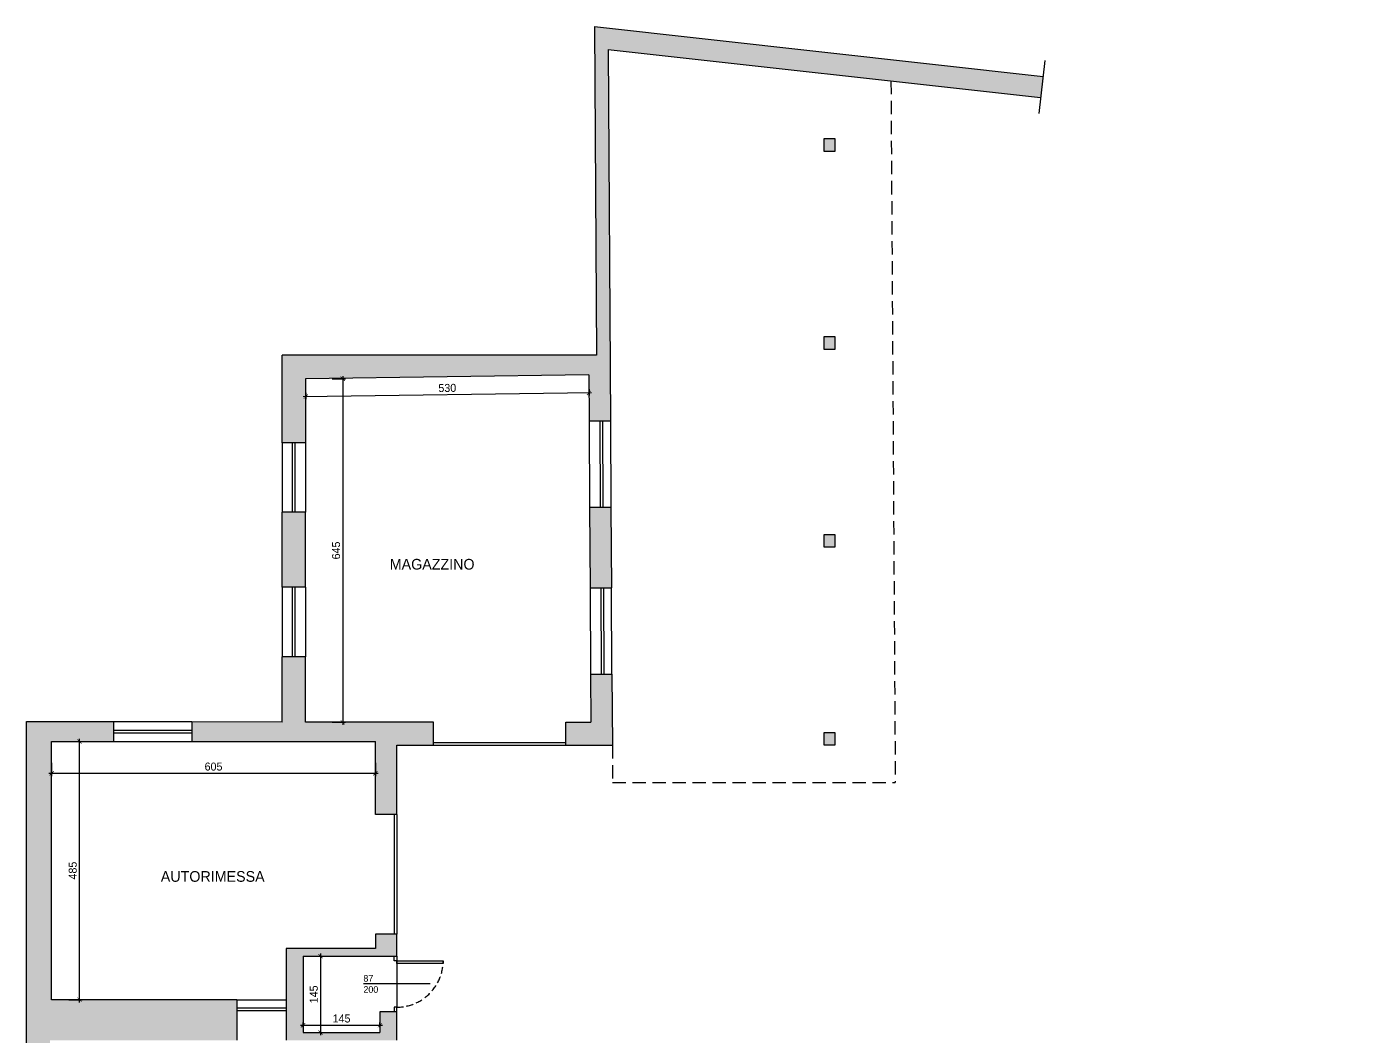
# Model space of a CAD drawing. Header units: millimetres. Extents: x 2698 to 9190, y -7457 to 3239.
# Drawn here: x 2761 to 5254, y -6245 to -4352 of the extents above; entities that cross this region are included whole.
import ezdxf

# ---------------------------------------------------------------- set-up
doc = ezdxf.new("R2010")
doc.units = ezdxf.units.MM
doc.header["$LTSCALE"] = 100
doc.linetypes.add('HIDDEN', pattern=[0.375, 0.25, -0.125])
for name, color, linetype in [('CAMP sez', 254, 'Continuous'), ('INF', 6, 'Continuous'), ('Interni F', 3, 'Continuous'), ('Q_100_ESECUTIVO', 3, 'Continuous'), ('Quote', 3, 'Continuous'), ('SEZ', 4, 'Continuous'), ('Testi', 3, 'Continuous')]:
    doc.layers.add(name, color=color, linetype=linetype)
doc.layers.add('RIL_diagonali', color=8, linetype='HIDDEN', plot=False)
doc.styles.add('CENTURY', font='GOTHIC.TTF')
doc.styles.add('T_ESE_q100', font='', dxfattribs={"height": 15})
doc.styles.get('T_ESE_q100').set_extended_font_data('Bahnschrift Light')
doc.dimstyles.new('ESE_q100', dxfattribs={"dimscale": 0, "dimtxt": 15, "dimasz": 8, "dimexe": 5, "dimexo": 10, "dimgap": 5, "dimtad": 1, "dimdec": 0, "dimrnd": 0.5, "dimtxsty": 'T_ESE_q100', "dimblk": 'ARCHTICK', "dimcen": 2.5, "dimdle": 5, "dimazin": 3, "dimtfac": 1, "dimtdec": 0, "dimtmove": 2, "dimatfit": 3, "dimldrblk": 'ARCHTICK', "dimfxl": 20, "dimfxlon": 1, "dimarcsym": 0})

# ---------------------------------------------------------------- blocks, each defined once
blk = doc.blocks.new('_ArchTick')
at = {"color": 0, "linetype": 'ByBlock', "const_width": 0.15}
blk.add_lwpolyline([(-0.5, -0.5), (0.5, 0.5)], dxfattribs=at)
blk = doc.blocks.new('*D40')
at = {"layer": 'Defpoints', "color": 0, "transparency": 16777216}
for p in [(2807.9, -5692.3), (2860.2, -5692.3), (2807.9, -6176.3)]:
    blk.add_point(p, dxfattribs=at)
at = {"layer": 'Q_100_ESECUTIVO', "color": 0, "lineweight": -2, "transparency": 16777216}
for p, q in [((2840.2, -5692.3), (2865.2, -5692.3)), ((2860.2, -6181.3), (2860.2, -5687.3)), ((2840.2, -6176.3), (2865.2, -6176.3))]:
    blk.add_line(p, q, dxfattribs=at)
at = {"layer": 'Q_100_ESECUTIVO', "color": 0, "lineweight": -2, "transparency": 16777216, "xscale": 8, "yscale": 8, "zscale": 8}
for p, rotation in [((2860.2, -5692.3), 90), ((2860.2, -6176.3), 270)]:
    blk.add_blockref('_ArchTick', p, dxfattribs=dict(at, rotation=rotation))
at = {"layer": 'Q_100_ESECUTIVO', "color": 0, "transparency": 16777216, "insert": (2847.5, -5934.3), "char_height": 15, "attachment_point": 5, "rotation": 90, "style": 'T_ESE_q100'}
blk.add_mtext('485', dxfattribs=at)
blk = doc.blocks.new('*D41')
at = {"layer": 'Defpoints', "color": 0, "transparency": 16777216}
for p in [(2807.9, -5692.3), (3414.9, -5692.3), (2807.9, -5752)]:
    blk.add_point(p, dxfattribs=at)
at = {"layer": 'Q_100_ESECUTIVO', "color": 0, "lineweight": -2, "transparency": 16777216}
for p, q in [((2807.9, -5732), (2807.9, -5757)), ((3414.9, -5732), (3414.9, -5757)), ((3419.9, -5752), (2802.9, -5752))]:
    blk.add_line(p, q, dxfattribs=at)
at = {"layer": 'Q_100_ESECUTIVO', "color": 0, "lineweight": -2, "transparency": 16777216, "xscale": 8, "yscale": 8, "zscale": 8, "rotation": 180}
blk.add_blockref('_ArchTick', (2807.9, -5752), dxfattribs=at)
at = {"layer": 'Q_100_ESECUTIVO', "color": 0, "lineweight": -2, "transparency": 16777216, "xscale": 8, "yscale": 8, "zscale": 8}
blk.add_blockref('_ArchTick', (3414.9, -5752), dxfattribs=at)
at = {"layer": 'Q_100_ESECUTIVO', "color": 0, "transparency": 16777216, "insert": (3111.4, -5739.4), "char_height": 15, "attachment_point": 5, "style": 'T_ESE_q100'}
blk.add_mtext('605', dxfattribs=at)
blk = doc.blocks.new('*D42')
at = {"layer": 'Defpoints', "color": 0, "transparency": 16777216}
for p in [(3814.9, -5005.3), (3283.9, -5012.3), (3284.4, -5045.9)]:
    blk.add_point(p, dxfattribs=at)
at = {"layer": 'Q_100_ESECUTIVO', "color": 0, "lineweight": -2, "transparency": 16777216}
for p, q in [((3284.1, -5025.9), (3284.4, -5050.9)), ((3815.1, -5018.9), (3815.4, -5043.9)), ((3820.3, -5038.8), (3279.4, -5046))]:
    blk.add_line(p, q, dxfattribs=at)
at = {"layer": 'Q_100_ESECUTIVO', "color": 0, "lineweight": -2, "transparency": 16777216, "xscale": 8, "yscale": 8, "zscale": 8}
for p, rotation in [((3815.3, -5038.9), 0.7539767049002144), ((3284.4, -5045.9), 180.7539767049002)]:
    blk.add_blockref('_ArchTick', p, dxfattribs=dict(at, rotation=rotation))
at = {"layer": 'Q_100_ESECUTIVO', "color": 0, "transparency": 16777216, "insert": (3549.7, -5029.7), "char_height": 15, "attachment_point": 5, "rotation": 0.754, "style": 'T_ESE_q100'}
blk.add_mtext('530', dxfattribs=at)
blk = doc.blocks.new('*D43')
at = {"layer": 'Defpoints', "color": 0, "transparency": 16777216}
for p in [(3283.9, -5012.3), (3283.9, -5656.3), (3353.8, -5656.3)]:
    blk.add_point(p, dxfattribs=at)
at = {"layer": 'Q_100_ESECUTIVO', "color": 0, "lineweight": -2, "transparency": 16777216}
for p, q in [((3353.8, -5007.3), (3353.8, -5661.3)), ((3333.8, -5012.3), (3358.8, -5012.3)), ((3333.8, -5656.3), (3358.8, -5656.3))]:
    blk.add_line(p, q, dxfattribs=at)
at = {"layer": 'Q_100_ESECUTIVO', "color": 0, "lineweight": -2, "transparency": 16777216, "xscale": 8, "yscale": 8, "zscale": 8}
for p, rotation in [((3353.8, -5012.3), 90), ((3353.8, -5656.3), 270)]:
    blk.add_blockref('_ArchTick', p, dxfattribs=dict(at, rotation=rotation))
at = {"layer": 'Q_100_ESECUTIVO', "color": 0, "transparency": 16777216, "insert": (3341.2, -5334.3), "char_height": 15, "attachment_point": 5, "rotation": 90, "style": 'T_ESE_q100'}
blk.add_mtext('645', dxfattribs=at)
blk = doc.blocks.new('*D44')
at = {"layer": 'Defpoints', "color": 0, "transparency": 16777216}
for p in [(3423.4, -6224.1), (3279.4, -6237.8), (3423.4, -6237.8)]:
    blk.add_point(p, dxfattribs=at)
at = {"layer": 'Q_100_ESECUTIVO', "color": 0, "lineweight": -2, "transparency": 16777216}
for p, q in [((3274.4, -6224.1), (3428.4, -6224.1)), ((3279.4, -6227.8), (3279.4, -6219.1)), ((3423.4, -6227.8), (3423.4, -6219.1))]:
    blk.add_line(p, q, dxfattribs=at)
at = {"layer": 'Q_100_ESECUTIVO', "color": 0, "lineweight": -2, "transparency": 16777216, "xscale": 8, "yscale": 8, "zscale": 8, "rotation": 180}
blk.add_blockref('_ArchTick', (3279.4, -6224.1), dxfattribs=at)
at = {"layer": 'Q_100_ESECUTIVO', "color": 0, "lineweight": -2, "transparency": 16777216, "xscale": 8, "yscale": 8, "zscale": 8}
blk.add_blockref('_ArchTick', (3423.4, -6224.1), dxfattribs=at)
at = {"layer": 'Q_100_ESECUTIVO', "color": 0, "transparency": 16777216, "insert": (3351.4, -6211.6), "char_height": 15, "attachment_point": 5, "style": 'T_ESE_q100'}
blk.add_mtext('145', dxfattribs=at)
blk = doc.blocks.new('*D45')
at = {"layer": 'Defpoints', "color": 0, "transparency": 16777216}
for p in [(3279.4, -6094.8), (3279.4, -6237.8), (3311.9, -6237.8)]:
    blk.add_point(p, dxfattribs=at)
at = {"layer": 'Q_100_ESECUTIVO', "color": 0, "lineweight": -2, "transparency": 16777216}
for p, q in [((3291.9, -6094.8), (3316.9, -6094.8)), ((3311.9, -6089.8), (3311.9, -6242.8)), ((3291.9, -6237.8), (3316.9, -6237.8))]:
    blk.add_line(p, q, dxfattribs=at)
at = {"layer": 'Q_100_ESECUTIVO', "color": 0, "lineweight": -2, "transparency": 16777216, "xscale": 8, "yscale": 8, "zscale": 8}
for p, rotation in [((3311.9, -6094.8), 90), ((3311.9, -6237.8), 270)]:
    blk.add_blockref('_ArchTick', p, dxfattribs=dict(at, rotation=rotation))
at = {"layer": 'Q_100_ESECUTIVO', "color": 0, "transparency": 16777216, "insert": (3299.4, -6166.3), "char_height": 15, "attachment_point": 5, "rotation": 90, "style": 'T_ESE_q100'}
blk.add_mtext('145', dxfattribs=at)

msp = doc.modelspace()

# ---------------------------------------------------------------- hatches: boundary and pattern name
at = {"layer": 'CAMP sez'}
h = msp.add_hatch(color=256, dxfattribs=at)
h.dxf.hatch_style = 1
h.paths.add_polyline_path([(4636.2, -6774.3), (4641.2, -6774.3), (4641.2, -6757.3), (4525.2, -6757.3), (4525.2, -6774.3), (4530.2, -6774.3), (4530.2, -6779.3), (4540.2, -6801.3), (4626.2, -6801.3), (4636.2, -6779.3)])
h.paths.add_polyline_path([(5143.7, -7076.3), (4950.2, -7076.3), (4950.2, -7066.3), (4938.2, -7066.3), (4938.2, -7076.3), (4874.2, -7076.3), (4874.2, -7088.3), (5141.2, -7088.3)])
h.paths.add_polyline_path([(4950.2, -6801.3), (4938.2, -6801.3), (4938.2, -6986.3), (4940.2, -6986.3), (4940.2, -6906.3), (4948.2, -6906.3), (4948.2, -6986.3), (4950.2, -6986.3)])
h.paths.add_polyline_path([(4309.2, -7219.9), (4186.2, -7219.9), (4186.2, -7229.9), (4309.2, -7229.9)], flags=17)
h.paths.add_polyline_path([(4189.7, -6774.3), (4189.7, -6769.3), (4194.7, -6769.3), (4194.7, -6757.3), (4067.2, -6757.3), (4067.2, -6774.3), (4072.2, -6774.3), (4072.2, -6779.3), (4082.2, -6801.3), (4126.2, -6801.3), (4126.2, -7211.3), (4050.2, -7211.3), (4050.2, -7221.3), (4126.2, -7221.3), (4126.2, -7230.3), (4163.2, -7238.3), (4168.2, -7238.3), (4168.2, -7243.3), (4186.2, -7243.3), (4186.2, -6801.3)])
h.paths.add_polyline_path([(2959.2, -6774.3), (2964.2, -6774.3), (2964.2, -6757.3), (2804.9, -6757.3), (2804.9, -6252.3), (3154.9, -6252.3), (3154.9, -6176.3), (2807.9, -6176.3), (2807.9, -5692.3), (2923.9, -5692.3), (2923.9, -5655), (2760.9, -5654.8), (2760.9, -7040.3), (2804.9, -7040.3), (2804.9, -6801.3), (2954.2, -6801.3), (2959.2, -6779.3)])
h.paths.add_polyline_path([(3225.2, -6779.3), (3225.2, -6774.3), (3230.2, -6774.3), (3230.2, -6757.3), (3084.2, -6757.3), (3084.2, -6774.3), (3089.2, -6774.3), (3089.2, -6779.3), (3094.2, -6801.3), (3121.2, -6801.3), (3121.2, -6824.3), (3176.2, -6824.3), (3176.2, -6801.3), (3220.2, -6801.3)])
h.paths.add_polyline_path([(3508.2, -6774.3), (3513.2, -6774.3), (3513.2, -6757.3), (3363.2, -6757.3), (3363.2, -6774.3), (3368.2, -6774.3), (3368.2, -6779.3), (3373.2, -6801.3), (3398.2, -6801.3), (3398.2, -6816.3), (3450.2, -6816.3), (3450.2, -6804.3), (3503.2, -6804.3), (3508.2, -6779.3)])
h.paths.add_polyline_path([(4821.7, -6774.3), (4826.7, -6774.3), (4826.7, -6757.3), (4731.2, -6757.3), (4731.2, -6774.3), (4736.2, -6774.3), (4736.2, -6779.3), (4746.2, -6801.3), (4814.2, -6801.3), (4821.7, -6779.3)])
h.paths.add_polyline_path([(5054.2, -6779.3), (5054.2, -6774.3), (5059.2, -6774.3), (5059.2, -6757.3), (4923.7, -6757.3), (4923.7, -6774.3), (4928.7, -6774.3), (4928.7, -6779.3), (4936.2, -6801.3), (5044.2, -6801.3)])
h.paths.add_polyline_path([(5254.2, -6757.3), (5149.2, -6757.3), (5149.2, -6774.3), (5154.2, -6774.3), (5154.2, -6779.3), (5164.2, -6801.3), (5200.2, -6801.3), (5124.2, -7170.9), (5144.4, -7182.2), (5149.3, -7183.2), (5148.3, -7188.1), (5164.9, -7191.5)])
h.paths.add_polyline_path([(3503.8, -7341.3), (3401.8, -7341.3), (3401.8, -7385.3), (3503.8, -7385.3)])
h.paths.add_polyline_path([(3234.8, -7341.3), (3134.8, -7341.3), (3134.8, -7385.3), (3234.8, -7385.3)])
h.paths.add_polyline_path([(2967.8, -7341.3), (2804.9, -7341.3), (2804.9, -7140.3), (2760.9, -7140.3), (2760.9, -7385.3), (2967.8, -7385.3)])
h.paths.add_polyline_path([(3454.9, -6053.3), (3414.9, -6053.3), (3414.9, -6080.3), (3247.9, -6080.3), (3247.9, -6252.3), (3454.9, -6252.3), (3454.9, -6198.8), (3423.4, -6198.8), (3423.4, -6237.8), (3279.4, -6237.8), (3279.4, -6094.8), (3454.9, -6094.8)])
h.paths.add_polyline_path([(3283.9, -5533.3), (3239.9, -5533.3), (3239.9, -5655.3), (3070.9, -5655.1), (3070.9, -5692.3), (3414.9, -5692.3), (3414.9, -5829.3), (3454.9, -5829.3), (3454.9, -5699.3), (3523.9, -5699.3), (3523.9, -5656.3), (3283.9, -5656.3)])
h.paths.add_polyline_path([(3858.4, -5566.1), (3818.4, -5566.3), (3818.9, -5656.3), (3771.9, -5656.3), (3771.9, -5699.3), (3859.2, -5699.3)])
h.paths.add_polyline_path([(4276.2, -5675.3), (4256.2, -5675.3), (4256.2, -5699.3), (4276.2, -5699.3)])
h.paths.add_polyline_path([(3856.4, -5253.1), (3816.4, -5253.3), (3817.4, -5404.3), (3857.4, -5404.1)])
h.paths.add_polyline_path([(3283.9, -5262.3), (3239.9, -5262.3), (3239.9, -5403.3), (3283.9, -5403.3)])
h.paths.add_polyline_path([(3851.1, -4395.3), (4662.2, -4485.4), (4666.6, -4445.6), (3825.8, -4352.3), (3829.7, -4968.3), (3239.9, -4968.3), (3239.9, -5132.3), (3283.9, -5132.3), (3283.9, -5012.3), (3814.9, -5005.3), (3815.4, -5091.3), (3855.4, -5091.1)])
h.paths.add_polyline_path([(4276.2, -4933.3), (4256.2, -4933.3), (4256.2, -4957.3), (4276.2, -4957.3)], flags=17)
h.paths.add_polyline_path([(4276.2, -5304.3), (4256.2, -5304.3), (4256.2, -5328.3), (4276.2, -5328.3)])
h.paths.add_polyline_path([(4276.2, -4562.3), (4256.2, -4562.3), (4256.2, -4586.3), (4276.2, -4586.3)], flags=17)
h.paths.add_polyline_path([(3784.3, -7221.3), (3976.2, -7221.3), (3976.2, -7211.3), (3799.2, -7211.3), (3794.2, -6801.3), (3962.2, -6801.3), (3972.2, -6779.3), (3972.2, -6774.3), (3977.2, -6774.3), (3977.2, -6757.3), (3633.2, -6757.3), (3633.2, -6774.3), (3638.2, -6774.3), (3638.2, -6779.3), (3643.2, -6804.3), (3779.2, -6804.3)])
h.paths.add_polyline_path([(3800.8, -7341.3), (3676.8, -7341.3), (3676.8, -7385.3), (3917.2, -7385.3), (3917.2, -7370.3), (3912.2, -7370.3), (3912.2, -7365.3), (3899.2, -7343.3), (3800.8, -7343.3)])
h.paths.add_polyline_path([(4309.2, -7247.3), (4364.2, -7247.3), (4364.2, -6801.3), (4420.2, -6801.3), (4430.2, -6779.3), (4430.2, -6774.3), (4435.2, -6774.3), (4435.2, -6757.3), (4300.7, -6757.3), (4300.7, -6769.3), (4305.7, -6769.3), (4305.7, -6774.3), (4309.2, -6801.3)])
h.paths.add_polyline_path([(4779.2, -7088.3), (4794.2, -7088.3), (4794.2, -7076.3), (4764.2, -7076.3), (4764.2, -7341.3), (4364.2, -7341.3), (4364.2, -7327.3), (4309.2, -7327.3), (4309.2, -7341.3), (4186.2, -7341.3), (4186.2, -7327.3), (4168.2, -7327.3), (4168.2, -7332.3), (4126.2, -7332.3), (4126.2, -7343.3), (4025.2, -7343.3), (4012.2, -7365.3), (4012.2, -7370.3), (4007.2, -7370.3), (4007.2, -7385.3), (5125.1, -7385.3), (5148.2, -7272.8), (5131.6, -7269.4), (5130.6, -7274.3), (5125.7, -7273.3), (5102.7, -7275.7), (5089.2, -7341.3), (4779.2, -7341.3)])

# ---------------------------------------------------------------- linework, layer by layer
at = {"layer": 'INF'}
for p, q in [((3815.4, -5091.3), (3816.4, -5253.3)), ((3835.4, -5091.2), (3836.4, -5253.2)), ((3840.4, -5091.2), (3841.4, -5253.2)), ((3855.4, -5091.1), (3856.4, -5253.1)), ((3239.9, -5132.3), (3239.9, -5262.3)), ((3258.9, -5132.3), (3258.9, -5262.3)), ((3263.9, -5132.3), (3263.9, -5262.3)), ((3283.9, -5132.3), (3283.9, -5262.3)), ((3239.9, -5403.3), (3239.9, -5533.3)), ((3258.9, -5403.3), (3258.9, -5533.3)), ((3263.9, -5403.3), (3263.9, -5533.3)), ((3283.9, -5403.3), (3283.9, -5533.3)), ((3817.4, -5404.3), (3818.4, -5566.3)), ((3837.4, -5404.2), (3838.4, -5566.2)), ((3842.4, -5404.2), (3843.4, -5566.2)), ((3858.4, -5566.1), (3857.4, -5404.1)), ((2923.9, -5655), (3070.9, -5655.1)), ((2923.9, -5671.2), (3070.9, -5671.2)), ((2923.9, -5676.2), (3070.9, -5676.2)), ((2923.9, -5692.3), (3070.9, -5692.3)), ((3523.9, -5694.3), (3771.9, -5694.3)), ((3523.9, -5699.3), (3771.9, -5699.3)), ((3449.9, -5829.3), (3449.9, -6053.3)), ((3454.9, -5829.3), (3454.9, -6053.3)), ((3449.9, -6103.3), (3449.9, -6094.8)), ((3454.9, -6103.3), (3449.9, -6103.3)), ((3454.9, -6094.8), (3454.9, -6103.3)), ((3454.9, -6103.3), (3454.9, -6190.3)), ((3517.4, -6146.8), (3392.4, -6146.8)), ((3154.9, -6176.3), (3247.9, -6176.3)), ((3154.9, -6191.3), (3247.9, -6191.3)), ((3154.9, -6196.3), (3247.9, -6196.3)), ((3454.9, -6190.3), (3449.9, -6190.3)), ((3449.9, -6190.3), (3449.9, -6198.8)), ((3454.9, -6198.8), (3454.9, -6190.3))]:
    msp.add_line(p, q, dxfattribs=at)
msp.add_lwpolyline([(3454.9, -6108.3), (3454.9, -6103.3), (3541.9, -6103.3), (3541.9, -6108.3)], close=True, dxfattribs=at)
at = {"layer": 'Interni F', "linetype": 'HIDDEN', "ltscale": 0.5}
msp.add_arc((3454.9, -6103.3), 87, 270, 0, dxfattribs=at)
at = {"layer": 'RIL_diagonali'}
for p, q in [((4381.5, -4454.2), (4389.6, -5769.3)), ((3859.2, -5699.3), (3859.2, -5769.3)), ((3859.2, -5769.3), (4389.6, -5769.3))]:
    msp.add_line(p, q, dxfattribs=at)
at = {"layer": 'SEZ'}
for p, q in [((3825.8, -4352.3), (3829.7, -4968.3)), ((3825.8, -4352.3), (4666.6, -4445.6)), ((3851.1, -4395.3), (3855.4, -5091.1)), ((3851.1, -4395.3), (4662.2, -4485.4)), ((4669.9, -4415.8), (4658.9, -4515.2)), ((4256.2, -4586.3), (4256.2, -4562.3)), ((4256.2, -4562.3), (4276.2, -4562.3)), ((4276.2, -4562.3), (4276.2, -4586.3)), ((4276.2, -4586.3), (4256.2, -4586.3)), ((4256.2, -4957.3), (4256.2, -4933.3)), ((4256.2, -4933.3), (4276.2, -4933.3)), ((4276.2, -4933.3), (4276.2, -4957.3)), ((4276.2, -4957.3), (4256.2, -4957.3)), ((3829.7, -4968.3), (3239.9, -4968.3)), ((3239.9, -5132.3), (3239.9, -4968.3)), ((3814.9, -5005.3), (3283.9, -5012.3)), ((3814.9, -5005.3), (3815.4, -5091.3)), ((3283.9, -5012.3), (3283.9, -5132.3)), ((3815.4, -5091.3), (3855.4, -5091.1)), ((3283.9, -5132.3), (3239.9, -5132.3)), ((3816.4, -5253.3), (3856.4, -5253.1)), ((3816.4, -5253.3), (3817.4, -5404.3)), ((3856.4, -5253.1), (3857.4, -5404.1)), ((3283.9, -5262.3), (3239.9, -5262.3)), ((3239.9, -5403.3), (3239.9, -5262.3)), ((3283.9, -5403.3), (3283.9, -5262.3)), ((4256.2, -5328.3), (4256.2, -5304.3)), ((4256.2, -5304.3), (4276.2, -5304.3)), ((4276.2, -5304.3), (4276.2, -5328.3)), ((4276.2, -5328.3), (4256.2, -5328.3)), ((3283.9, -5403.3), (3239.9, -5403.3)), ((3817.4, -5404.3), (3857.4, -5404.1)), ((3239.9, -5656.3), (3239.9, -5533.3)), ((3283.9, -5533.3), (3239.9, -5533.3)), ((3283.9, -5656.3), (3283.9, -5533.3)), ((3818.4, -5566.3), (3858.4, -5566.1)), ((3818.4, -5566.3), (3818.9, -5656.3)), ((3858.4, -5566.1), (3859.2, -5699.3)), ((2760.9, -7040.3), (2760.9, -5654.8)), ((2760.9, -5654.8), (2923.9, -5655)), ((2923.9, -5655), (2923.9, -5692.3)), ((3070.9, -5655.1), (3240.1, -5655.3)), ((3070.9, -5655.1), (3070.9, -5692.3)), ((3523.9, -5656.3), (3283.9, -5656.3)), ((3523.9, -5699.3), (3523.9, -5656.3)), ((3771.9, -5699.3), (3771.9, -5656.3)), ((3771.9, -5656.3), (3818.9, -5656.3)), ((4256.2, -5699.3), (4256.2, -5675.3)), ((4256.2, -5675.3), (4276.2, -5675.3)), ((4276.2, -5675.3), (4276.2, -5699.3)), ((2807.9, -6176.3), (2807.9, -5692.3)), ((2807.9, -5692.3), (2923.9, -5692.3)), ((3070.9, -5692.3), (3414.9, -5692.3)), ((3414.9, -5829.3), (3414.9, -5692.3)), ((3454.9, -5829.3), (3454.9, -5699.3)), ((3454.9, -5699.3), (3523.9, -5699.3)), ((3771.9, -5699.3), (3859.2, -5699.3)), ((4276.2, -5699.3), (4256.2, -5699.3)), ((3454.9, -5829.3), (3414.9, -5829.3)), ((3454.9, -6053.3), (3414.9, -6053.3)), ((3414.9, -6053.3), (3414.9, -6080.3)), ((3454.9, -6094.8), (3454.9, -6053.3)), ((3414.9, -6080.3), (3247.9, -6080.3)), ((3247.9, -6080.3), (3247.9, -6252.3)), ((3279.4, -6094.8), (3279.4, -6237.8)), ((3279.4, -6094.8), (3454.9, -6094.8)), ((3154.9, -6176.3), (2807.9, -6176.3)), ((3154.9, -6176.3), (3154.9, -6252.3)), ((3423.4, -6198.8), (3423.4, -6237.8)), ((3454.9, -6198.8), (3423.4, -6198.8)), ((3454.9, -6252.3), (3454.9, -6198.8)), ((3279.4, -6237.8), (3423.4, -6237.8))]:
    msp.add_line(p, q, dxfattribs=at)

# ---------------------------------------------------------------- texts
at = {"layer": 'Quote', "insert": (3392.4, -6146.8), "char_height": 12.5, "attachment_point": 4, "style": 'CENTURY'}
msp.add_mtext('87\\P200', dxfattribs=at)
at = {"layer": 'Testi', "char_height": 12.5, "attachment_point": 5, "style": 'CENTURY'}
for s, insert in [('{\\H1.6x;MAGAZZINO}', (3521.3, -5360.2)), ('{\\H1.6x;AUTORIMESSA}', (3109.9, -5945.4))]:
    msp.add_mtext(s, dxfattribs=dict(at, insert=insert))

# ---------------------------------------------------------------- dimensions: what is measured, and where the dimension line sits
at = {"layer": 'Q_100_ESECUTIVO'}
for p1, p2, distance, picture, middle in [((3814.9, -5005.3), (3283.9, -5012.3), 33.6, '*D42', (3549.7, -5029.7)), ((2807.9, -6176.3), (2807.9, -5692.3), -52.3, '*D40', (2847.5, -5934.3))]:
    dim = msp.add_aligned_dim(p1=p1, p2=p2, distance=distance, dimstyle='ESE_q100', override={"dimscale": 1, "dimrnd": 5}, dxfattribs=at)
    dim.commit()
    dim.dimension.update_dxf_attribs({"geometry": picture, "text_midpoint": middle})
for base, p1, p2, picture, middle in [((3353.8, -5656.3), (3283.9, -5012.3), (3283.9, -5656.3), '*D43', (3341.2, -5334.3)), ((3311.9, -6237.8), (3279.4, -6094.8), (3279.4, -6237.8), '*D45', (3299.4, -6166.3))]:
    dim = msp.add_linear_dim(base=base, p1=p1, p2=p2, angle=90, dimstyle='ESE_q100', override={"dimscale": 1, "dimrnd": 5}, dxfattribs=at)
    dim.commit()
    dim.dimension.update_dxf_attribs({"geometry": picture, "text_midpoint": middle})
for base, p1, p2, picture, middle in [((2807.9, -5752), (3414.9, -5692.3), (2807.9, -5692.3), '*D41', (3111.4, -5739.4)), ((3423.4, -6224.1), (3279.4, -6237.8), (3423.4, -6237.8), '*D44', (3351.4, -6211.6))]:
    dim = msp.add_linear_dim(base=base, p1=p1, p2=p2, dimstyle='ESE_q100', override={"dimscale": 1, "dimrnd": 5}, dxfattribs=at)
    dim.commit()
    dim.dimension.update_dxf_attribs({"geometry": picture, "text_midpoint": middle})

doc.saveas('drawing.dxf')
